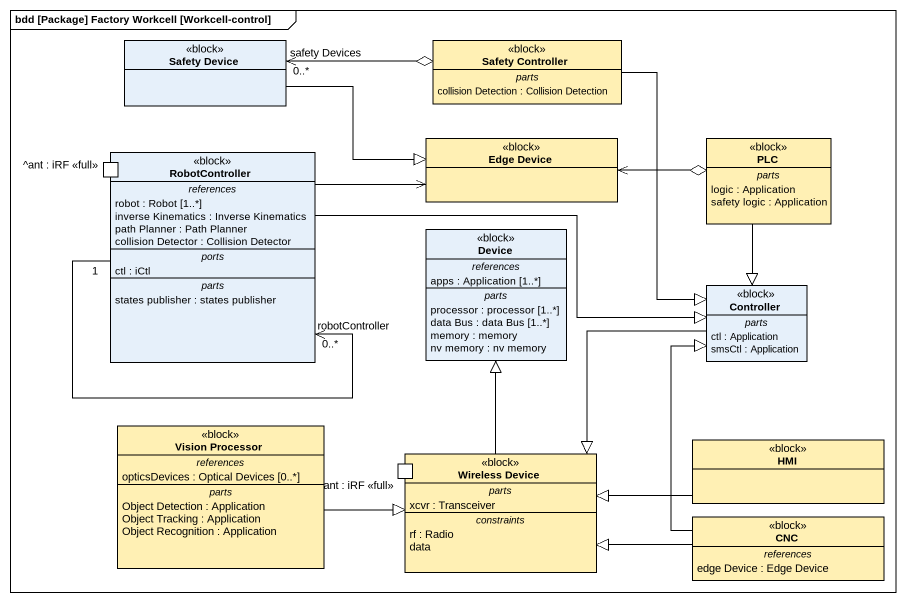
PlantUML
@startuml
mainframe bdd [Package] Factory Workcell [Workcell-control]
hide circle
hide empty members
class "Safety Device" as Safety_Device <<block>>
class "Safety Controller" as Safety_Controller <<block>> #FFF0B4 {
  -- parts --
  collision Detection : Collision Detection
}
class "Edge Device" as Edge_Device <<block>> #FFF0B4
class PLC <<block>> #FFF0B4 {
  -- parts --
  logic : Application
  safety logic : Application
}
class RobotController <<block>> {
  -- references --
  robot : Robot [1..*]
  inverse Kinematics : Inverse Kinematics
  path Planner : Path Planner
  collision Detector : Collision Detector
  -- ports --
  ctl : iCtl
  -- parts --
  states publisher : states publisher
  -- ports --
  ^ant : iRF <<full>>
}
class Device <<block>> {
  -- references --
  apps : Application [1..*]
  -- parts --
  processor : processor [1..*]
  data Bus : data Bus [1..*]
  memory : memory
  nv memory : nv memory
}
class Controller <<block>> {
  -- parts --
  ctl : Application
  smsCtl : Application
}
class "Vision Processor" as Vision_Processor <<block>> #FFF0B4 {
  -- references --
  opticsDevices : Optical Devices [0..*]
  -- parts --
  Object Detection : Application
  Object Tracking : Application
  Object Recognition : Application
}
class "Wireless Device" as Wireless_Device <<block>> #FFF0B4 {
  -- parts --
  xcvr : Transceiver
  -- constraints --
  rf : Radio
  data
  -- ports --
  ant : iRF <<full>>
}
class HMI <<block>> #FFF0B4
class CNC <<block>> #FFF0B4 {
  -- references --
  edge Device : Edge Device
}
Safety_Device -right-|> Edge_Device
Safety_Controller o-left-> "safety Devices\n0..*" Safety_Device
Safety_Controller --|> Controller
PLC o-left-> Edge_Device
PLC --|> Controller
RobotController -right-> Edge_Device
RobotController "1" --> "robotController\n0..*" RobotController
RobotController -right-|> Controller
Controller --|> Wireless_Device
Vision_Processor -right-|> Wireless_Device
Wireless_Device -up-|> Device
HMI -left-|> Wireless_Device
CNC -up-|> Controller
CNC -left-|> Wireless_Device
@enduml
